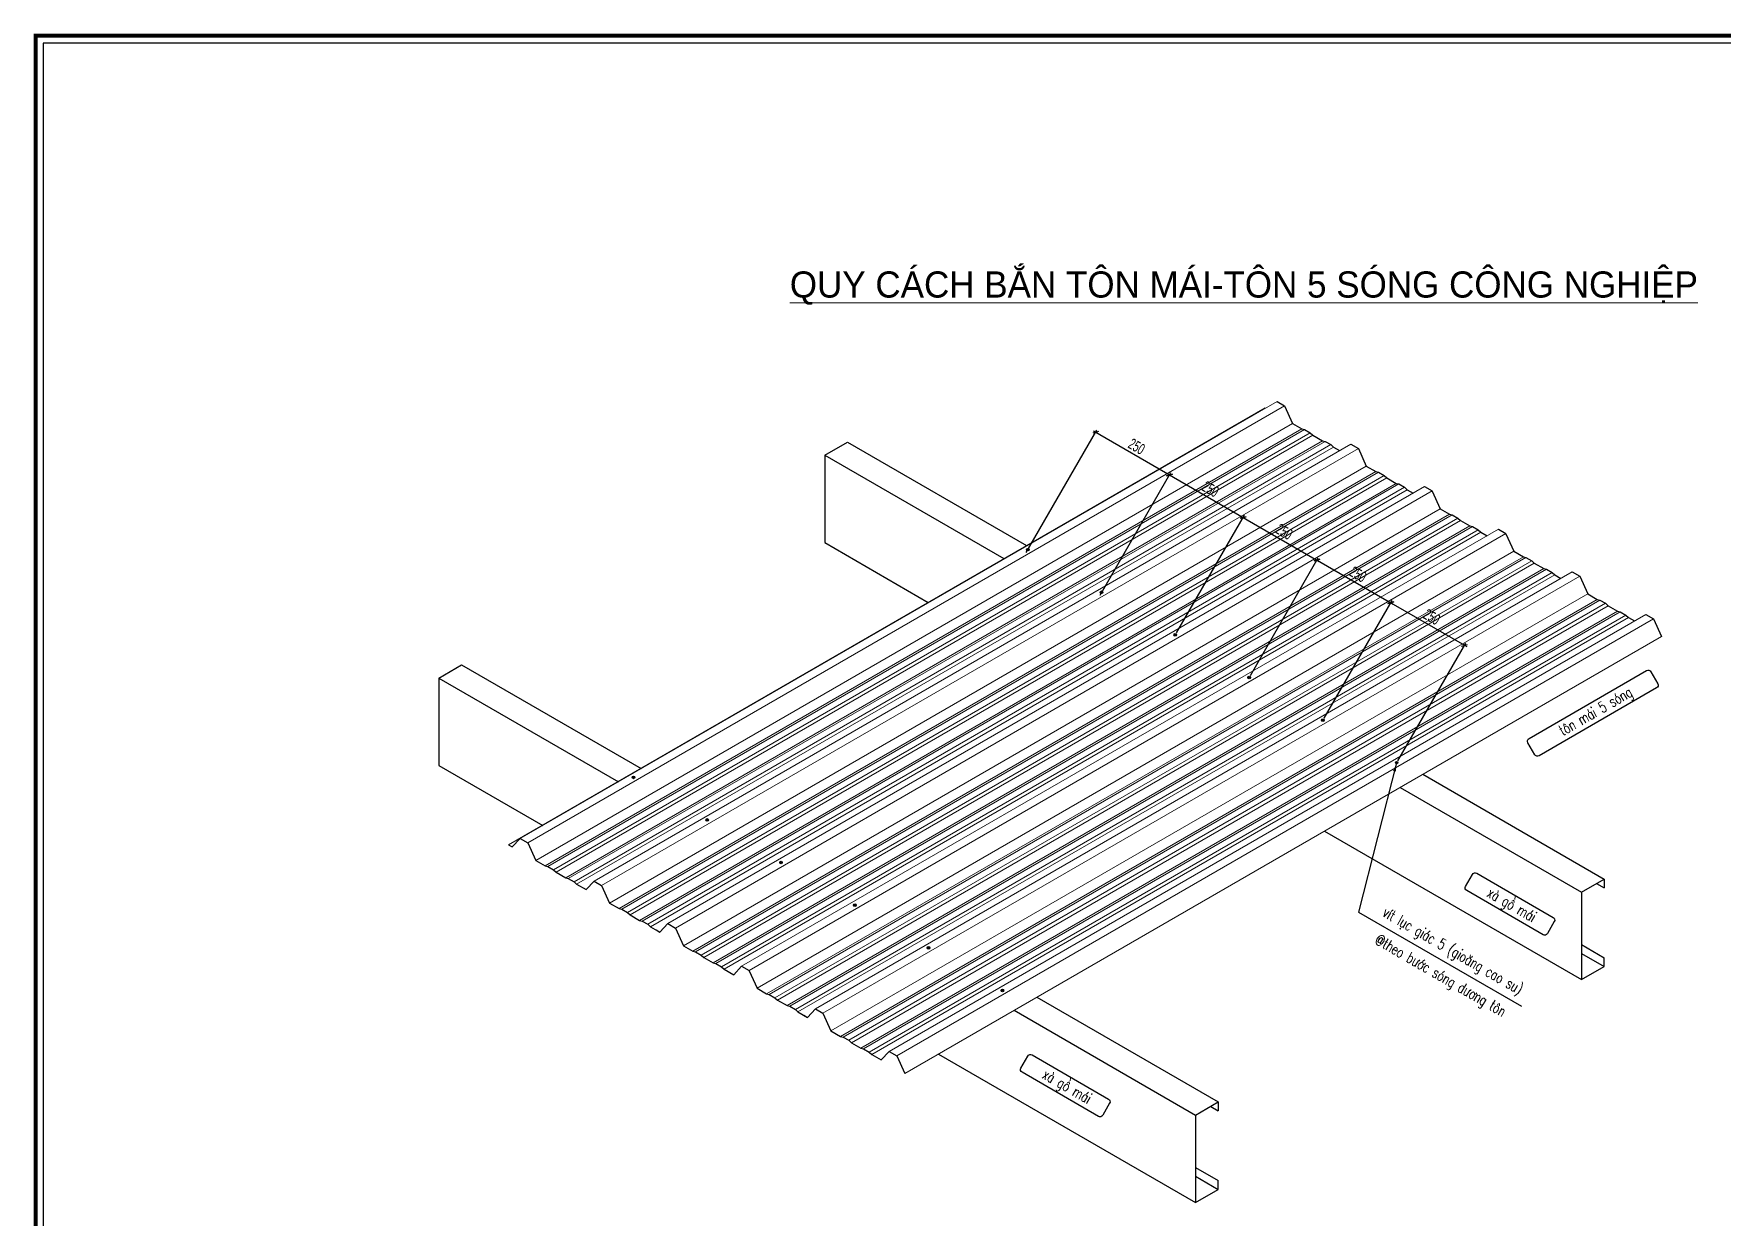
# Model space of a CAD drawing. Header units: inches. Extents: x 2 to 32666, y -5537 to 22.
# Drawn here: x 20815.9 to 21202.4, y -4404 to -4133.2 of the extents above; entities that cross this region are included whole.
import ezdxf
from ezdxf.enums import TextEntityAlignment as Align

# ---------------------------------------------------------------- set-up
doc = ezdxf.new("R2010")
doc.units = ezdxf.units.IN
doc.header["$MEASUREMENT"] = 0
for name, color, linetype, lineweight in [('12H-Text', 3, 'Continuous', 15), ('2H-vua', 2, 'Continuous', 20), ('_TEXT', 3, 'Continuous', 13)]:
    doc.layers.add(name, color=color, linetype=linetype, lineweight=lineweight)
for name, color, linetype in [('3', 3, 'Continuous'), ('3H-manh', 8, 'Continuous'), ('6', 6, 'Continuous'), ('7', 7, 'Continuous'), ('BAO KHUNG', 31, 'Continuous'), ('Co ban', 2, 'Continuous'), ('TEXT', 7, 'Continuous')]:
    doc.layers.add(name, color=color, linetype=linetype)
doc.layers.add('Cover text', color=7, linetype='Continuous', true_color=0x52370f)
doc.styles.add('dim', font='vni-acad.shx', dxfattribs={"width": 0.65})
doc.styles.add('ghi chu', font='vnsimli.shx', dxfattribs={"width": 0.7})
doc.styles.add('hung', font='vnsimli.shx', dxfattribs={"width": 0.7, "height": 520})
doc.styles.add('Notes', font='ARIALN.TTF')
doc.styles.add('ST3', font='VHAVANB.TTF')
doc.styles.add('TIEU DE', font='Vharialn.ttf')
doc.dimstyles.new('10h', dxfattribs={"dimtxt": 2.5, "dimasz": 1, "dimexe": 0.6, "dimexo": 0, "dimtad": 1, "dimdec": 0, "dimlfac": 10, "dimzin": 0, "dimdsep": 46, "dimtxsty": 'dim', "dimblk": 'OBLIQUE', "dimcen": 1, "dimdle": 0.6, "dimclrd": 8, "dimclre": 8, "dimclrt": 92, "dimadec": 0, "dimazin": 0, "dimtfac": 1, "dimtdec": 0, "dimtofl": 0, "dimtmove": 0, "dimatfit": 3, "dimfxl": 1, "dimtolj": 1, "dimtzin": 0, "dimlwd": -1, "dimlwe": -1, "dimarcsym": 0})
doc.dimstyles.new('PS1', dxfattribs={"dimtxt": 10, "dimasz": 2, "dimexe": 5, "dimexo": 5, "dimgap": 5, "dimtad": 1, "dimdec": 0, "dimrnd": 1, "dimzin": 12, "dimdsep": 46, "dimtxsty": 'Notes', "dimcen": 2, "dimadec": 1, "dimazin": 2, "dimtfac": 1, "dimtdec": 0, "dimtmove": 2, "dimatfit": 2, "dimfxl": 1, "dimtolj": 1, "dimtzin": 0, "dimarcsym": 0})

# ---------------------------------------------------------------- blocks, each defined once
blk = doc.blocks.new('_Oblique')
at = {"color": 0, "linetype": 'ByBlock', "lineweight": -2}
blk.add_line((-0.5, -0.5), (0.5, 0.5), dxfattribs=at)
blk = doc.blocks.new('kt kien truc 1')
at = {"layer": '7', "color": 147, "linetype": 'Continuous'}
blk.add_lwpolyline([(12.33, 57.61), (581.67, 57.61), (581.67, 409.19), (12.33, 409.19)], close=True, dxfattribs=at)
at = {"layer": 'BAO KHUNG', "color": 167, "linetype": 'Continuous', "const_width": 0.871}
blk.add_lwpolyline([(10.59, 9.07), (583.41, 9.07), (583.41, 410.93), (10.59, 410.93)], close=True, dxfattribs=at)
at = {"layer": 'Cover text', "ltscale": 0.5, "style": 'TIEU DE'}
for tag, p in [('TENBANVE', (45.93, 14.6)), ('STT', (555.05, 15.58))]:
    blk.add_attdef(tag, text='', height=2, dxfattribs=at).set_placement(p, align=Align.MIDDLE_CENTER)

msp = doc.modelspace()

# ---------------------------------------------------------------- hatches: boundary and pattern name
at = {"layer": '6'}
h = msp.add_hatch(color=0, dxfattribs=at)
h.paths.add_polyline_path([(21043.1624, -4251.0526), (21043.682, -4251.3526, 0.1316525), (21043.7222, -4251.2026, 0.76732699)])
h.paths.add_polyline_path([(21043.1624, -4251.0526, 0.1316525), (21043.1222, -4251.2026, 0.76732699), (21043.682, -4251.3526)])
h = msp.add_hatch(color=0, dxfattribs=at)
h.paths.add_polyline_path([(21060.0499, -4260.8026), (21060.5695, -4261.1026, 0.1316525), (21060.6097, -4260.9526, 0.76732699)])
h.paths.add_polyline_path([(21060.0499, -4260.8026, 0.1316525), (21060.0097, -4260.9526, 0.76732699), (21060.5695, -4261.1026)])
h = msp.add_hatch(color=0, dxfattribs=at)
h.paths.add_polyline_path([(21076.9374, -4270.5526), (21077.457, -4270.8526, 0.1316525), (21077.4972, -4270.7026, 0.76732699)])
h.paths.add_polyline_path([(21076.9374, -4270.5526, 0.1316525), (21076.8972, -4270.7026, 0.76732699), (21077.457, -4270.8526)])
h = msp.add_hatch(color=0, dxfattribs=at)
h.paths.add_polyline_path([(21093.8249, -4280.3026), (21094.3445, -4280.6026, 0.1316525), (21094.3847, -4280.4526, 0.76732699)])
h.paths.add_polyline_path([(21093.8249, -4280.3026, 0.1316525), (21093.7847, -4280.4526, 0.76732699), (21094.3445, -4280.6026)])
h = msp.add_hatch(color=0, dxfattribs=at)
h.paths.add_polyline_path([(21110.7124, -4290.0526), (21111.232, -4290.3526, 0.1316525), (21111.2722, -4290.2026, 0.76732699)])
h.paths.add_polyline_path([(21110.7124, -4290.0526, 0.1316525), (21110.6722, -4290.2026, 0.76732699), (21111.232, -4290.3526)])
h = msp.add_hatch(color=0, dxfattribs=at)
h.paths.add_polyline_path([(21127.5999, -4299.8026), (21128.1195, -4300.1026, 0.1316525), (21128.1597, -4299.9526, 0.76732699)])
h.paths.add_polyline_path([(21127.5999, -4299.8026, 0.1316525), (21127.5597, -4299.9526, 0.76732699), (21128.1195, -4300.1026)])
h = msp.add_hatch(color=0, dxfattribs=at)
h.paths.add_polyline_path([(20952.9167, -4303.1559), (20953.4364, -4303.4559, 0.1316525), (20953.4765, -4303.3059, 0.76732699)])
h.paths.add_polyline_path([(20952.9167, -4303.1559, 0.1316525), (20952.8765, -4303.3059, 0.76732699), (20953.4364, -4303.4559)])
h = msp.add_hatch(color=0, dxfattribs=at)
h.paths.add_polyline_path([(20969.8042, -4312.9059), (20970.3238, -4313.2059, 0.1316525), (20970.364, -4313.0559, 0.76732699)])
h.paths.add_polyline_path([(20969.8042, -4312.9059, 0.1316525), (20969.764, -4313.0559, 0.76732699), (20970.3238, -4313.2059)])
h = msp.add_hatch(color=0, dxfattribs=at)
h.paths.add_polyline_path([(20986.6917, -4322.6559), (20987.2113, -4322.9559, 0.1316525), (20987.2515, -4322.8059, 0.76732699)])
h.paths.add_polyline_path([(20986.6917, -4322.6559, 0.1316525), (20986.6515, -4322.8059, 0.76732699), (20987.2113, -4322.9559)])
h = msp.add_hatch(color=0, dxfattribs=at)
h.paths.add_polyline_path([(21003.5792, -4332.4059), (21004.0988, -4332.7059, 0.1316525), (21004.139, -4332.5559, 0.76732699)])
h.paths.add_polyline_path([(21003.5792, -4332.4059, 0.1316525), (21003.539, -4332.5559, 0.76732699), (21004.0988, -4332.7059)])
h = msp.add_hatch(color=0, dxfattribs=at)
h.paths.add_polyline_path([(21020.4667, -4342.1559), (21020.9863, -4342.4559, 0.1316525), (21021.0265, -4342.3059, 0.76732699)])
h.paths.add_polyline_path([(21020.4667, -4342.1559, 0.1316525), (21020.4265, -4342.3059, 0.76732699), (21020.9863, -4342.4559)])
h = msp.add_hatch(color=0, dxfattribs=at)
h.paths.add_polyline_path([(21037.3542, -4351.9059), (21037.8738, -4352.2059, 0.1316525), (21037.914, -4352.0559, 0.76732699)])
h.paths.add_polyline_path([(21037.3542, -4351.9059, 0.1316525), (21037.314, -4352.0559, 0.76732699), (21037.8738, -4352.2059)])

# ---------------------------------------------------------------- linework, layer by layer
for p, q in [((21100.4778, -4217.2756), (21102.2098, -4218.2756)), ((21102.2098, -4218.2978), (21104.0285, -4222.3256)), ((21104.0285, -4222.3256), (21106.1936, -4223.5756)), ((21106.1936, -4223.5756), (21106.7998, -4223.7256)), ((21106.7998, -4223.7256), (21108.0988, -4224.4756)), ((20996.967, -4229.5803), (21002.1631, -4226.5803)), ((21002.1631, -4226.5803), (21043.1757, -4250.259)), ((21108.0988, -4224.4756), (21108.705, -4225.0256)), ((21108.705, -4225.0256), (21110.8701, -4226.2756)), ((21110.8701, -4226.2756), (21111.4763, -4226.4256)), ((21111.4763, -4226.4256), (21112.7754, -4227.1756)), ((21112.7754, -4227.1756), (21113.3816, -4227.7256)), ((21113.3816, -4227.7256), (21114.7672, -4228.5256)), ((21117.3653, -4227.0256), (21119.0973, -4228.0256)), ((20996.967, -4229.5803), (20996.967, -4249.5803)), ((20996.967, -4229.5803), (21037.9796, -4253.259)), ((21119.0973, -4228.0478), (21120.916, -4232.0756)), ((21120.916, -4232.0756), (21123.0811, -4233.3256)), ((21123.0811, -4233.3256), (21123.6873, -4233.4756)), ((21123.6873, -4233.4756), (21124.9863, -4234.2256)), ((21124.9863, -4234.2256), (21125.5925, -4234.7756)), ((21125.5925, -4234.7756), (21127.7576, -4236.0256)), ((21127.7576, -4236.0256), (21128.3638, -4236.1756)), ((21128.3638, -4236.1756), (21129.6629, -4236.9256)), ((21129.6629, -4236.9256), (21130.2691, -4237.4756)), ((21130.2691, -4237.4756), (21131.6547, -4238.2756)), ((21131.5681, -4238.2256), (21131.6547, -4238.2756)), ((21134.2528, -4236.7756), (21135.9848, -4237.7756)), ((21134.2528, -4236.7756), (21135.9848, -4237.7756)), ((21135.9848, -4237.7978), (21137.8035, -4241.8256)), ((21135.9848, -4237.7978), (21137.8035, -4241.8256)), ((21137.8035, -4241.8256), (21139.9686, -4243.0756)), ((21139.9686, -4243.0756), (21140.5748, -4243.2256)), ((21140.5748, -4243.2256), (21141.8738, -4243.9756)), ((21141.8738, -4243.9756), (21142.48, -4244.5256)), ((21142.48, -4244.5256), (21144.6451, -4245.7756)), ((21144.6451, -4245.7756), (21145.2513, -4245.9256)), ((21145.2513, -4245.9256), (21146.5503, -4246.6756)), ((21146.5503, -4246.6756), (21147.1566, -4247.2256)), ((21151.1403, -4246.5256), (21152.8723, -4247.5256)), ((20996.967, -4249.5803), (21020.6591, -4263.259)), ((21147.1566, -4247.2256), (21148.5422, -4248.0256)), ((21152.8723, -4247.5478), (21154.691, -4251.5756)), ((21154.691, -4251.5756), (21156.856, -4252.8256)), ((21156.856, -4252.8256), (21157.4623, -4252.9756)), ((21157.4623, -4252.9756), (21158.7613, -4253.7256)), ((21158.7613, -4253.7256), (21159.3675, -4254.2756)), ((21159.3675, -4254.2756), (21161.5326, -4255.5256)), ((21161.5326, -4255.5256), (21162.1388, -4255.6756)), ((21162.1388, -4255.6756), (21163.4378, -4256.4256)), ((21163.4378, -4256.4256), (21164.0441, -4256.9756)), ((21164.0441, -4256.9756), (21165.4297, -4257.7756)), ((21165.3431, -4257.7256), (21165.4297, -4257.7756)), ((21168.0278, -4256.2756), (21169.7598, -4257.2756)), ((21168.0278, -4256.2756), (21169.7598, -4257.2756)), ((21169.7598, -4257.2978), (21171.5785, -4261.3256)), ((21169.7598, -4257.2978), (21171.5785, -4261.3256)), ((21171.5785, -4261.3256), (21173.7435, -4262.5756)), ((21173.7435, -4262.5756), (21174.3498, -4262.7256)), ((21174.3498, -4262.7256), (21175.6488, -4263.4756)), ((21175.6488, -4263.4756), (21176.255, -4264.0256)), ((21176.255, -4264.0256), (21178.4201, -4265.2756)), ((21178.4201, -4265.2756), (21179.0263, -4265.4256)), ((21179.0263, -4265.4256), (21180.3253, -4266.1756)), ((21180.3253, -4266.1756), (21180.9316, -4266.7256)), ((21184.9153, -4266.0256), (21186.6473, -4267.0256)), ((21180.9316, -4266.7256), (21182.3172, -4267.5256)), ((21186.6473, -4267.0478), (21188.466, -4271.0756)), ((20908.6255, -4280.5843), (20913.8216, -4277.5843)), ((20913.8216, -4277.5843), (20954.9208, -4301.313)), ((20908.6255, -4280.5843), (20908.6255, -4300.5843)), ((20908.6255, -4280.5843), (20949.7247, -4304.313)), ((20908.6255, -4300.5843), (20932.4042, -4314.313)), ((21133.8486, -4302.609), (21175.3682, -4326.5803)), ((21128.6524, -4305.609), (21170.172, -4329.5803)), ((21111.3319, -4315.609), (21170.172, -4349.5803)), ((20924.588, -4318.7256), (20925.4541, -4319.2256)), ((20927.2727, -4317.2756), (20925.4541, -4319.2256)), ((20927.2727, -4317.2756), (20929.0048, -4318.2756)), ((20929.0048, -4318.2978), (20930.8234, -4322.3256)), ((20930.8234, -4322.3256), (20932.9885, -4323.5756)), ((20932.9885, -4323.5756), (20933.5947, -4323.7256)), ((20933.5947, -4323.7256), (20934.8937, -4324.4756)), ((20934.8937, -4324.4756), (20935.5, -4325.0256)), ((20935.5, -4325.0256), (20937.665, -4326.2756)), ((20937.665, -4326.2756), (20938.2712, -4326.4256)), ((20938.2712, -4326.4256), (20939.5703, -4327.1756)), ((20939.5703, -4327.1756), (20940.1765, -4327.7256)), ((20940.1765, -4327.7256), (20942.3416, -4328.9756)), ((20944.1602, -4327.0256), (20942.3416, -4328.9756)), ((20944.1602, -4327.0256), (20945.8923, -4328.0256)), ((20945.8923, -4328.0478), (20947.7109, -4332.0756)), ((21170.172, -4329.5803), (21175.3682, -4326.5803)), ((21173.6361, -4327.5803), (21175.3682, -4328.5803)), ((21175.3682, -4326.5803), (21175.3682, -4328.5803)), ((20947.7109, -4332.0756), (20949.876, -4333.3256)), ((21170.172, -4329.5803), (21170.172, -4349.5803)), ((20949.876, -4333.3256), (20950.4822, -4333.4756)), ((20950.4822, -4333.4756), (20951.7812, -4334.2256)), ((20951.7812, -4334.2256), (20952.3875, -4334.7756)), ((20952.3875, -4334.7756), (20954.5525, -4336.0256)), ((20954.5525, -4336.0256), (20955.1587, -4336.1756)), ((20955.1587, -4336.1756), (20956.4578, -4336.9256)), ((20956.4578, -4336.9256), (20957.064, -4337.4756)), ((20957.064, -4337.4756), (20959.2291, -4338.7256)), ((20958.363, -4338.2256), (20959.2291, -4338.7256)), ((20961.0477, -4336.7756), (20959.2291, -4338.7256)), ((20961.0477, -4336.7756), (20959.2291, -4338.7256)), ((20961.0477, -4336.7756), (20962.7798, -4337.7756)), ((20961.0477, -4336.7756), (20962.7798, -4337.7756)), ((20962.7798, -4337.7978), (20964.5984, -4341.8256)), ((20962.7798, -4337.7978), (20964.5984, -4341.8256)), ((20964.5984, -4341.8256), (20966.7635, -4343.0756)), ((20966.7635, -4343.0756), (20967.3697, -4343.2256)), ((20967.3697, -4343.2256), (20968.6687, -4343.9756)), ((21170.172, -4341.5803), (21175.3682, -4344.5803)), ((21170.172, -4343.5803), (21175.3682, -4346.5803)), ((20968.6687, -4343.9756), (20969.2749, -4344.5256)), ((20969.2749, -4344.5256), (20971.44, -4345.7756)), ((20971.44, -4345.7756), (20972.0462, -4345.9256)), ((20972.0462, -4345.9256), (20973.3453, -4346.6756)), ((20973.3453, -4346.6756), (20973.9515, -4347.2256)), ((20973.9515, -4347.2256), (20976.1165, -4348.4756)), ((20977.9352, -4346.5256), (20976.1165, -4348.4756)), ((20977.9352, -4346.5256), (20979.6673, -4347.5256)), ((20979.6673, -4347.5478), (20981.4859, -4351.5756)), ((21170.172, -4349.5803), (21175.3682, -4346.5803)), ((21175.3682, -4346.5803), (21175.3682, -4344.5803)), ((20981.4859, -4351.5756), (20983.651, -4352.8256)), ((20983.651, -4352.8256), (20984.2572, -4352.9756)), ((20984.2572, -4352.9756), (20985.5562, -4353.7256)), ((20985.5562, -4353.7256), (20986.1624, -4354.2756)), ((20986.1624, -4354.2756), (20988.3275, -4355.5256)), ((21045.5071, -4353.613), (21087.0267, -4377.5843)), ((20988.3275, -4355.5256), (20988.9337, -4355.6756)), ((20988.9337, -4355.6756), (20990.2328, -4356.4256)), ((20990.2328, -4356.4256), (20990.839, -4356.9756)), ((20990.839, -4356.9756), (20993.004, -4358.2256)), ((20992.138, -4357.7256), (20993.004, -4358.2256)), ((20994.8227, -4356.2756), (20993.004, -4358.2256)), ((20994.8227, -4356.2756), (20993.004, -4358.2256)), ((20994.8227, -4356.2756), (20996.5547, -4357.2756)), ((20994.8227, -4356.2756), (20996.5547, -4357.2756)), ((20996.5547, -4357.2978), (20998.3734, -4361.3256)), ((20996.5547, -4357.2978), (20998.3734, -4361.3256)), ((21040.3109, -4356.613), (21081.8305, -4380.5843)), ((20998.3734, -4361.3256), (21000.5385, -4362.5756)), ((21000.5385, -4362.5756), (21001.1447, -4362.7256)), ((21001.1447, -4362.7256), (21002.4437, -4363.4756)), ((21002.4437, -4363.4756), (21003.0499, -4364.0256)), ((21003.0499, -4364.0256), (21005.215, -4365.2756)), ((21005.215, -4365.2756), (21005.8212, -4365.4256)), ((21005.8212, -4365.4256), (21007.1203, -4366.1756)), ((21007.1203, -4366.1756), (21007.7265, -4366.7256)), ((21007.7265, -4366.7256), (21009.8915, -4367.9756)), ((21011.7102, -4366.0256), (21009.8915, -4367.9756)), ((21011.7102, -4366.0256), (21013.4422, -4367.0256)), ((21022.9904, -4366.613), (21081.8305, -4400.5843)), ((21013.4422, -4367.0478), (21015.2609, -4371.0756)), ((21081.8305, -4380.5843), (21087.0267, -4377.5843)), ((21087.0267, -4377.5843), (21087.0267, -4379.5843)), ((21081.8305, -4380.5843), (21081.8305, -4400.5843)), ((21085.2946, -4378.5843), (21087.0267, -4379.5843)), ((21081.8305, -4392.5843), (21087.0267, -4395.5843)), ((21081.8305, -4394.5843), (21087.0267, -4397.5843)), ((21081.8305, -4400.5843), (21087.0267, -4397.5843)), ((21087.0267, -4397.5843), (21087.0267, -4395.5843))]:
    msp.add_line(p, q)
at = {"layer": '2H-vua'}
for p, q in [((20924.588, -4318.7256), (21097.7931, -4218.7256)), ((20927.2727, -4317.2756), (21100.4778, -4217.2756)), ((20928.9803, -4318.2615), (21102.1854, -4218.2615)), ((20930.8234, -4322.3256), (21104.0285, -4222.3256)), ((20932.9885, -4323.5756), (21106.1936, -4223.5756)), ((20933.5947, -4323.7256), (21106.7998, -4223.7256)), ((20934.8937, -4324.4756), (21108.0988, -4224.4756)), ((20935.5, -4325.0256), (21108.705, -4225.0256)), ((20937.665, -4326.2756), (21110.8701, -4226.2756)), ((20938.2712, -4326.4256), (21111.4763, -4226.4256)), ((20939.5703, -4327.1756), (21112.7754, -4227.1756)), ((20940.1765, -4327.7256), (21113.3816, -4227.7256)), ((20944.1602, -4327.0256), (21117.3653, -4227.0256)), ((20945.8923, -4328.0256), (21119.0973, -4228.0256)), ((20947.7109, -4332.0756), (21120.916, -4232.0756)), ((20947.7109, -4332.0756), (21120.916, -4232.0756)), ((20949.876, -4333.3256), (21123.0811, -4233.3256)), ((20950.4822, -4333.4756), (21123.6873, -4233.4756)), ((20951.7812, -4334.2256), (21124.9863, -4234.2256)), ((20952.3875, -4334.7756), (21125.5925, -4234.7756)), ((20954.5525, -4336.0256), (21127.7576, -4236.0256)), ((20955.1587, -4336.1756), (21128.3638, -4236.1756)), ((20956.4578, -4336.9256), (21129.6629, -4236.9256)), ((20957.064, -4337.4756), (21130.2691, -4237.4756)), ((20961.0477, -4336.7756), (21134.2528, -4236.7756)), ((20962.7798, -4337.7756), (21135.9848, -4237.7756)), ((20964.5984, -4341.8256), (21137.8035, -4241.8256)), ((20964.5984, -4341.8256), (21137.8035, -4241.8256)), ((20966.7635, -4343.0756), (21139.9686, -4243.0756)), ((20967.3697, -4343.2256), (21140.5748, -4243.2256)), ((20968.6687, -4343.9756), (21141.8738, -4243.9756)), ((20969.2749, -4344.5256), (21142.48, -4244.5256)), ((20971.44, -4345.7756), (21144.6451, -4245.7756)), ((20972.0462, -4345.9256), (21145.2513, -4245.9256)), ((20973.3453, -4346.6756), (21146.5503, -4246.6756)), ((20977.9352, -4346.5256), (21151.1403, -4246.5256)), ((20973.9515, -4347.2256), (21147.1566, -4247.2256)), ((20979.6673, -4347.5256), (21152.8723, -4247.5256)), ((20981.4859, -4351.5756), (21154.691, -4251.5756)), ((20981.4859, -4351.5756), (21154.691, -4251.5756)), ((20983.651, -4352.8256), (21156.856, -4252.8256)), ((20984.2572, -4352.9756), (21157.4623, -4252.9756)), ((20985.5562, -4353.7256), (21158.7613, -4253.7256)), ((20986.1624, -4354.2756), (21159.3675, -4254.2756)), ((20988.3275, -4355.5256), (21161.5326, -4255.5256)), ((20988.9337, -4355.6756), (21162.1388, -4255.6756)), ((20990.2328, -4356.4256), (21163.4378, -4256.4256)), ((20990.839, -4356.9756), (21164.0441, -4256.9756)), ((20994.8227, -4356.2756), (21168.0278, -4256.2756)), ((20996.5547, -4357.2756), (21169.7598, -4257.2756)), ((20998.3734, -4361.3256), (21171.5785, -4261.3256)), ((20998.3734, -4361.3256), (21171.5785, -4261.3256)), ((21000.5385, -4362.5756), (21173.7435, -4262.5756)), ((21001.1447, -4362.7256), (21174.3498, -4262.7256)), ((21002.4437, -4363.4756), (21175.6488, -4263.4756)), ((21003.0499, -4364.0256), (21176.255, -4264.0256)), ((21005.215, -4365.2756), (21178.4201, -4265.2756)), ((21005.8212, -4365.4256), (21179.0263, -4265.4256)), ((21007.1203, -4366.1756), (21180.3253, -4266.1756)), ((21011.7102, -4366.0256), (21184.9153, -4266.0256)), ((21007.7265, -4366.7256), (21180.9316, -4266.7256)), ((21013.4422, -4367.0256), (21186.6473, -4267.0256)), ((21015.2609, -4371.0756), (21188.466, -4271.0756))]:
    msp.add_line(p, q, dxfattribs=at)
at = {"layer": '6', "color": 0}
msp.add_circle((21094.0847, -4280.4526), 0.3, dxfattribs=at)
at = {"layer": '7'}
for centre in [(21043.4222, -4251.2026), (21060.3097, -4260.9526), (21077.1972, -4270.7026), (21110.9722, -4290.2026), (21127.8597, -4299.9526), (20953.1765, -4303.3059), (20970.064, -4313.0559), (20986.9515, -4322.8059), (21003.839, -4332.5559), (21020.7265, -4342.3059), (21037.614, -4352.0559)]:
    msp.add_circle(centre, 0.3, dxfattribs=at)
at = {"layer": 'Co ban', "color": 8}
for points in [[(21158.1508, -4294.4024), (21185.0704, -4278.8604, -0.41421356), (21186.0461, -4279.1218), (21187.6315, -4281.8677, -0.41421356), (21187.37, -4282.8435), (21160.4504, -4298.3855, -0.41421356), (21159.4747, -4298.124), (21157.8894, -4295.3781, -0.41421356)], [(21146.1836, -4325.2482), (21163.6769, -4335.348, -0.41421356), (21163.9384, -4336.3237), (21162.353, -4339.0696, -0.41421356), (21161.3773, -4339.331), (21143.884, -4329.2313, -0.41421356), (21143.6225, -4328.2555), (21145.2079, -4325.5096, -0.41421356)], [(21044.4088, -4366.8115), (21061.9022, -4376.9113, -0.41421356), (21062.1636, -4377.887), (21060.5783, -4380.6329, -0.41421356), (21059.6025, -4380.8943), (21042.1092, -4370.7946, -0.41421356), (21041.8478, -4369.8188), (21043.4331, -4367.0729, -0.41421356)]]:
    msp.add_lwpolyline(points, format="xyb", close=True, dxfattribs=at)

# ---------------------------------------------------------------- block references
at = {"layer": '3'}
msp.add_blockref('kt kien truc 1', (20805.7695, -4544.5249), dxfattribs=at)

# ---------------------------------------------------------------- texts
at = {"color": 3, "style": 'ghi chu', "width": 0.7}
for s, rotation, p in [('t«n m¸i 5 sãng', 30, (21173.369, -4288.14)), ('xµ gå m¸i', 330, (21154.2072, -4332.4044)), ('xµ gå m¸i', 330, (21052.4324, -4373.9677))]:
    msp.add_text(s, height=2.5, rotation=rotation, dxfattribs=at).set_placement(p, align=Align.MIDDLE_CENTER)
at = {"layer": '12H-Text', "char_height": 2.5, "width": 331.810854, "attachment_point": 5, "rotation": 330, "style": 'hung'}
for s, insert in [('vÝt lôc gi¸c 5 (gio¨ng cao su)', (21140.5472, -4343.2828)), ('@theo b\xadíc sãng d\xad¬ng t«n', (21137.7513, -4348.9534))]:
    msp.add_mtext(s, dxfattribs=dict(at, insert=insert))
at = {"layer": '_TEXT', "style": 'ST3'}
msp.add_text('%%UQUY C¸CH b¾n T¤N m¸i-T¤N 5 SãNG c«ng nghiÖp', height=5.990566, dxfattribs=at).set_placement((21092.8925, -4190.5263), align=Align.MIDDLE_CENTER)

# ---------------------------------------------------------------- dimensions: what is measured, and where the dimension line sits
at = {"layer": 'TEXT', "ltscale": 0.5}
for p1, p2, distance in [((21043.0885, -4251.8482), (21059.976, -4261.5982), 31.7596), ((21060.5991, -4260.519), (21077.4866, -4270.269), 30.5135), ((21077.4866, -4270.269), (21094.374, -4280.019), 30.5135), ((21094.374, -4280.019), (21111.2615, -4289.769), 30.5135), ((21111.2615, -4289.769), (21128.149, -4299.519), 30.5135)]:
    msp.add_aligned_dim(p1=p1, p2=p2, distance=distance, text='250', dimstyle='10h', dxfattribs=at).render()

# ---------------------------------------------------------------- leaders
at = {"layer": '3H-manh', "ltscale": 10}
msp.add_leader([(21127.8597, -4299.9526), (21119.1103, -4334.1571), (21156.4131, -4355.6938)], dimstyle='PS1', override={"dimgap": 5, "dimtad": 0}, dxfattribs=at)

doc.saveas('drawing.dxf')
